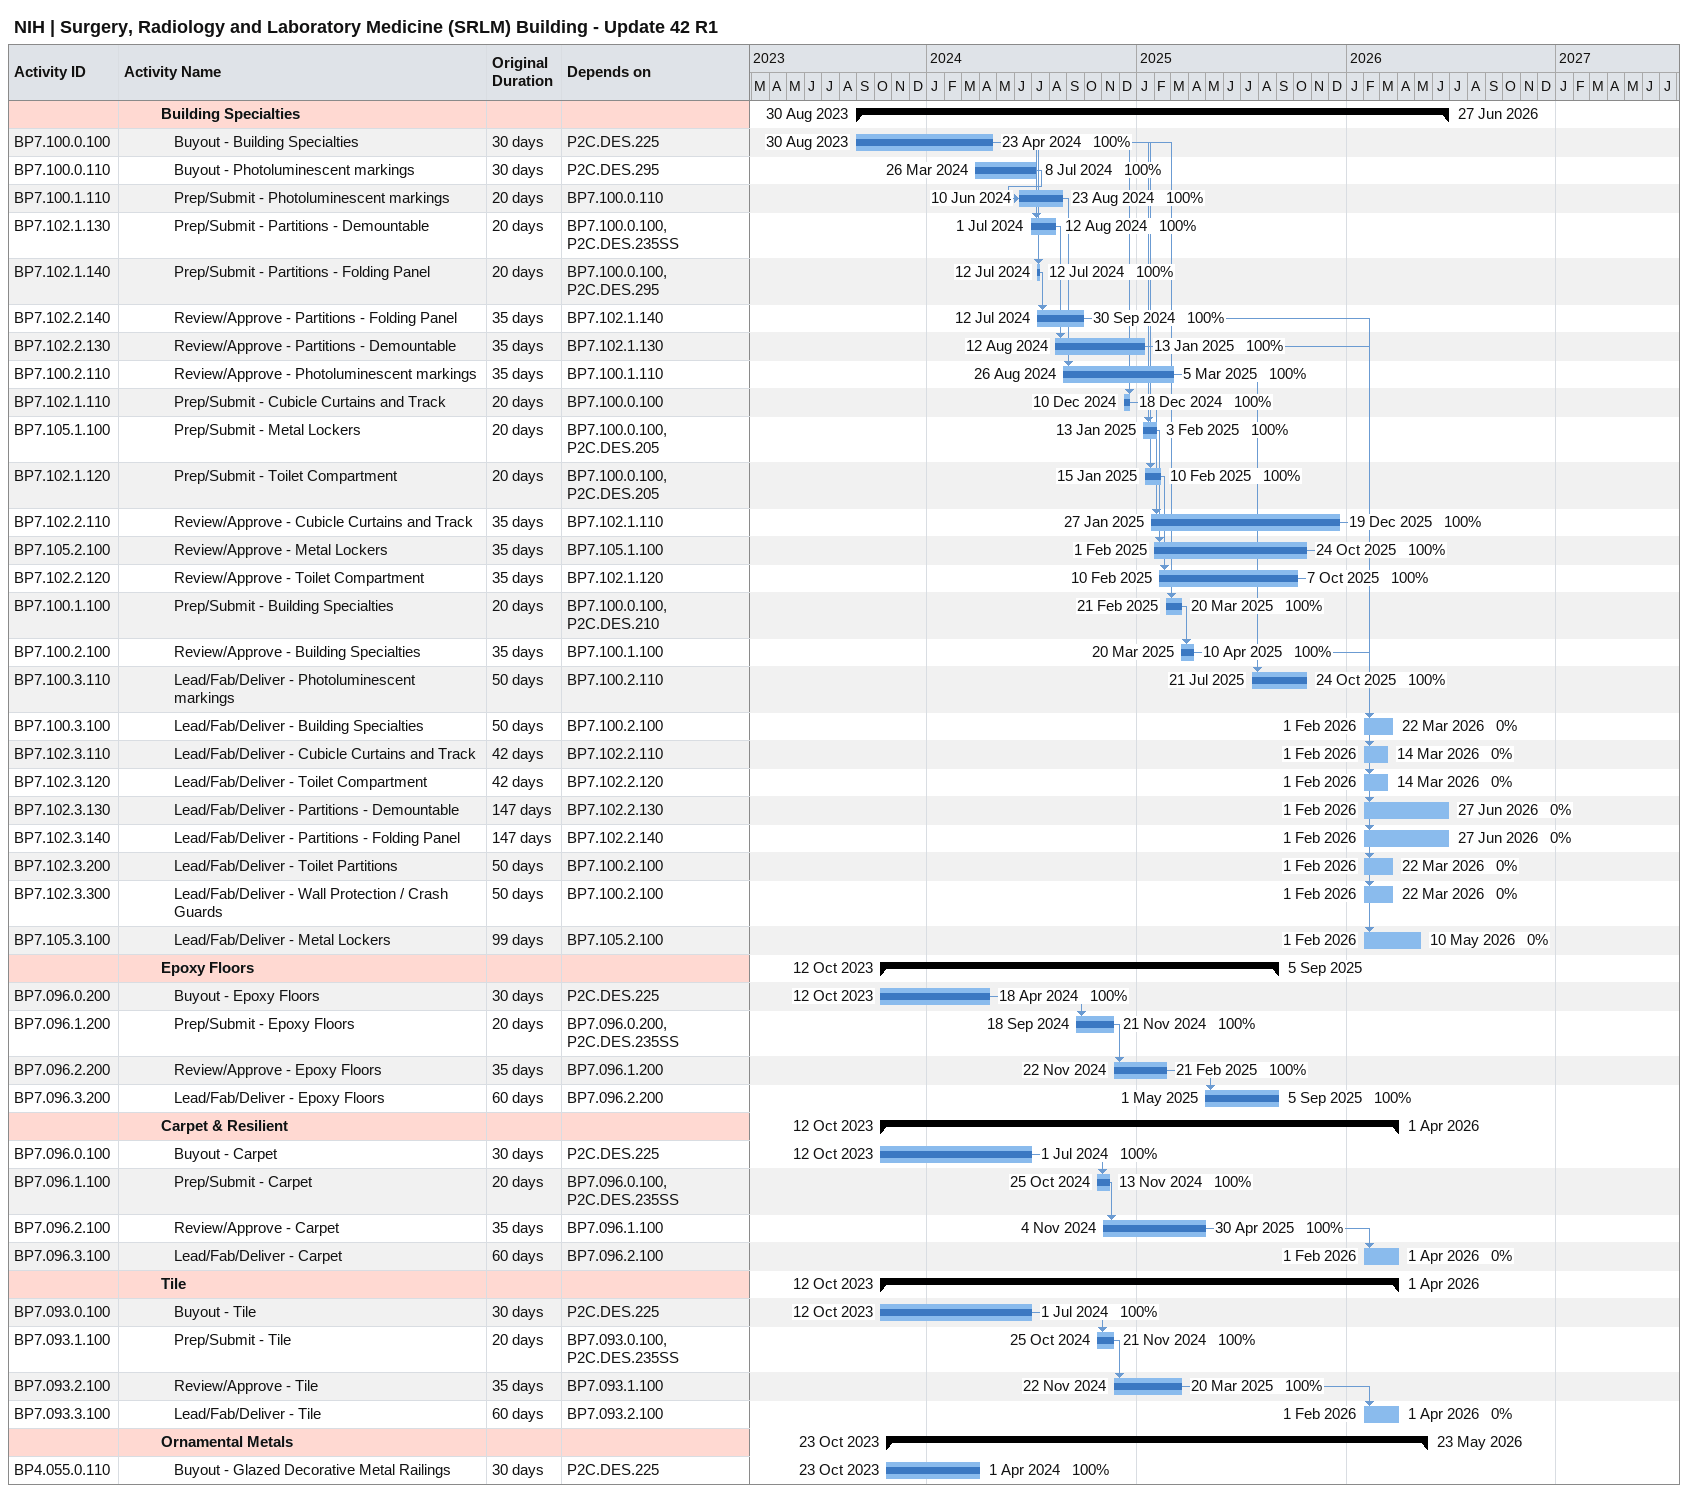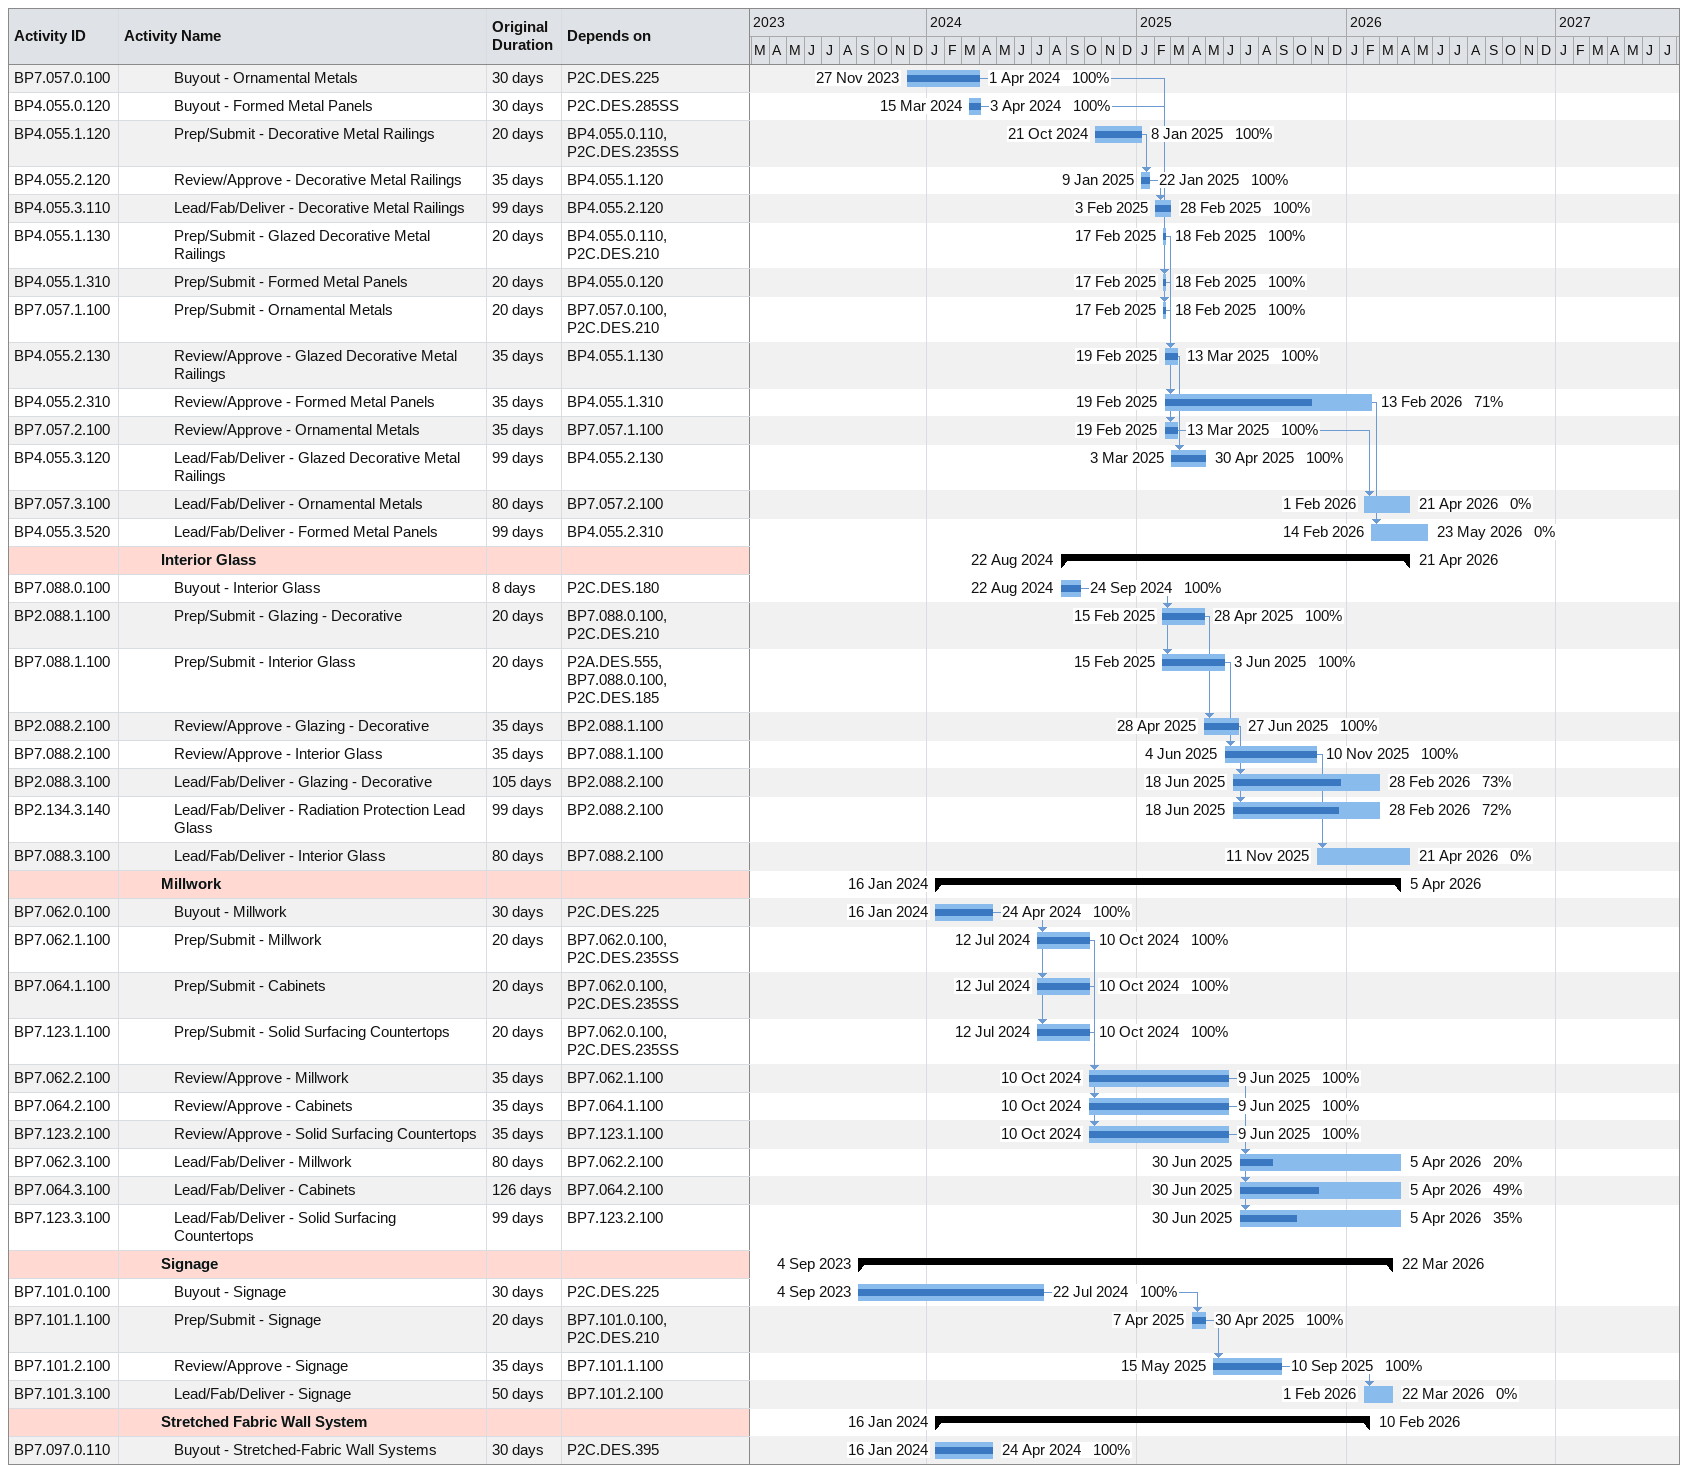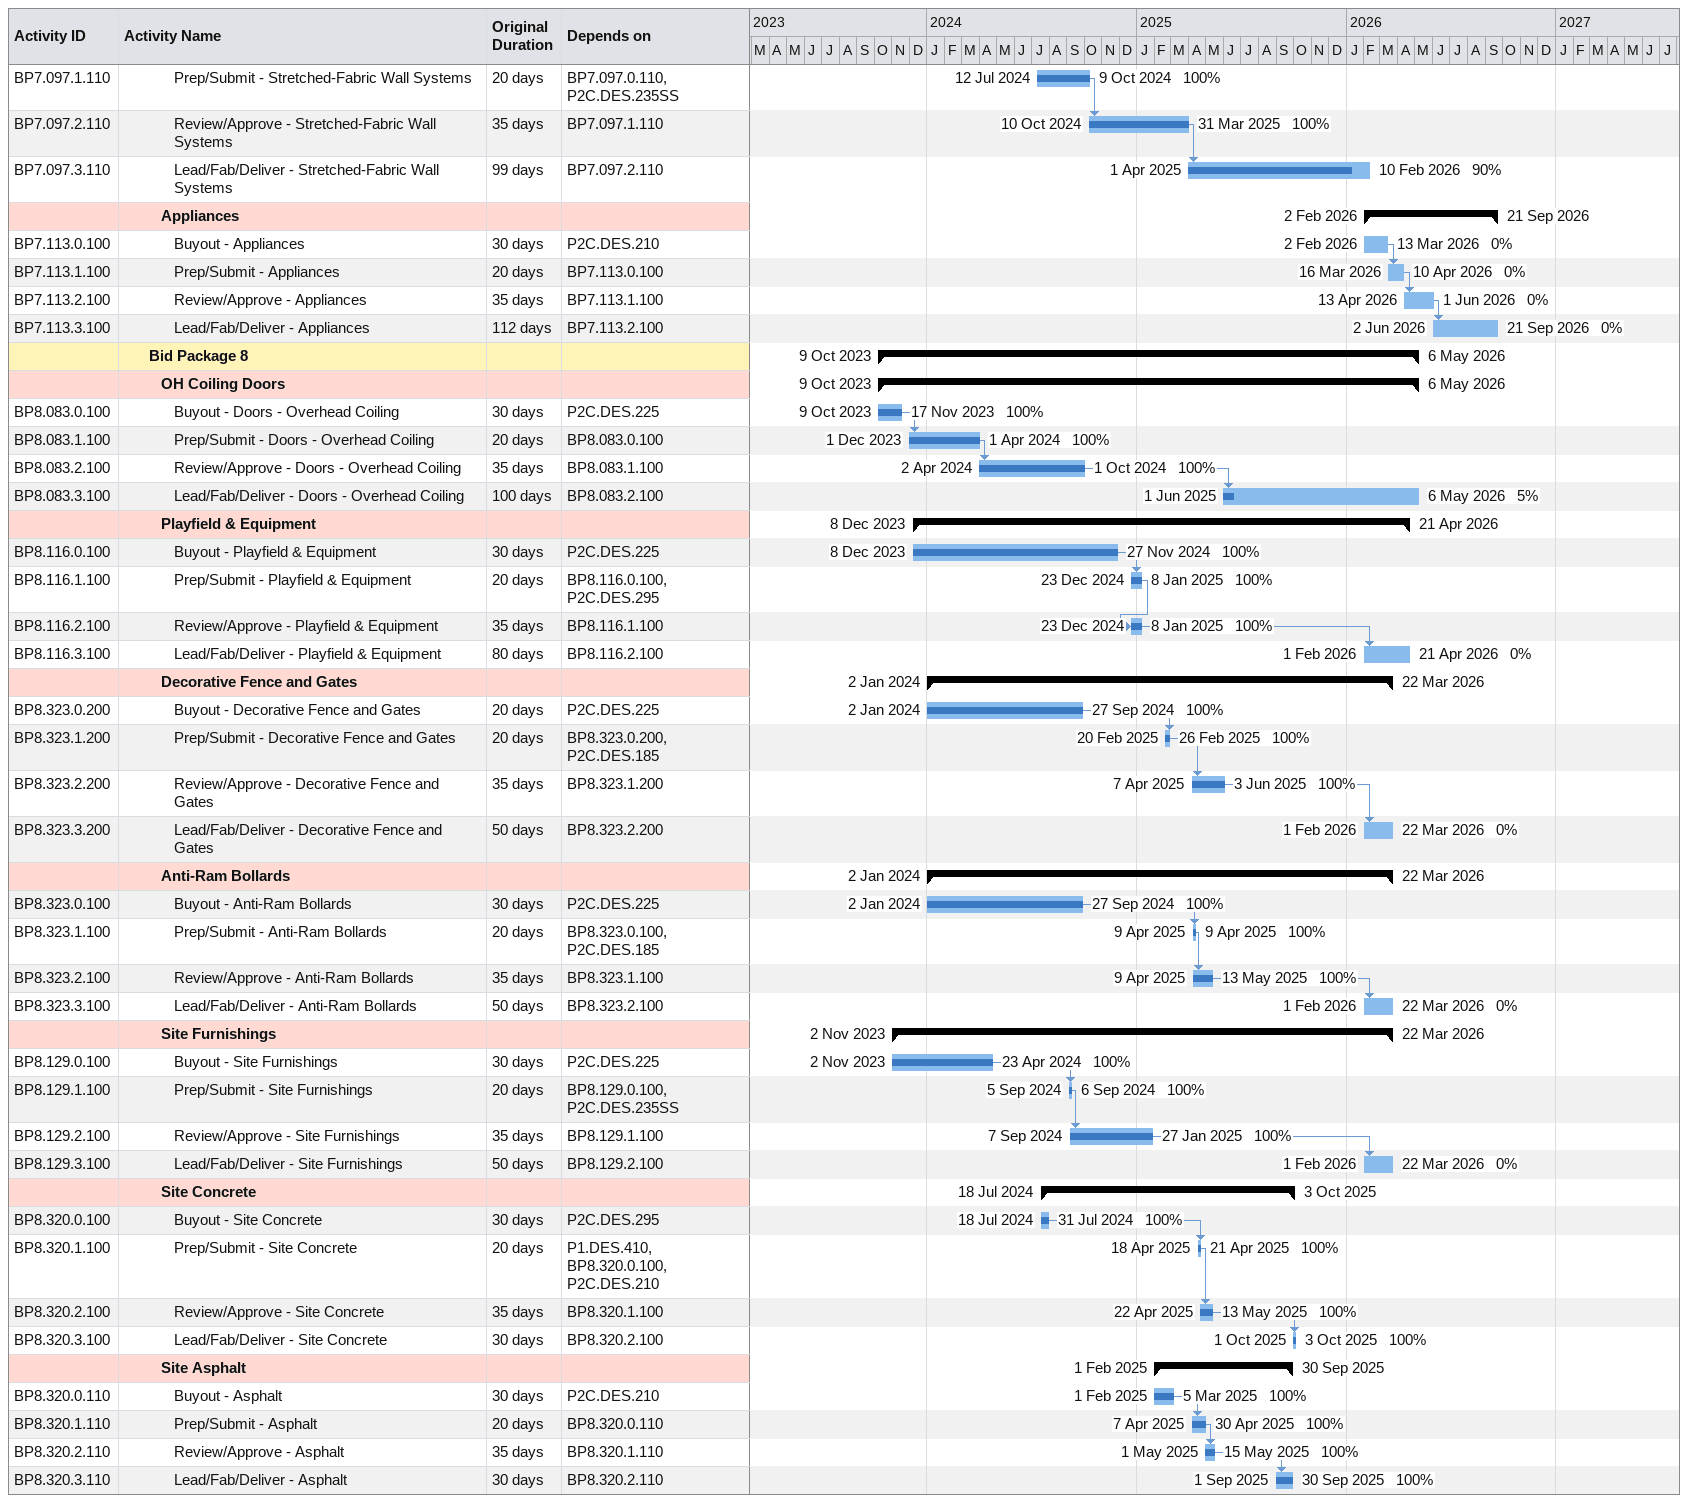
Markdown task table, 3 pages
NIH | Surgery, Radiology and Laboratory Medicine (SRLM) Building - Update 42 R1

| ID | Level | Task | Original duration | Start | Finish | Predecessors | % complete |
|---|---|---|---|---|---|---|---|
|  | 4 | **Building Specialties** |  | 2023-08-30 | 2026-06-27 |  |  |
| BP7.100.0.100 | 5 | Buyout - Building Specialties | 30d | 2023-08-30 | 2024-04-23 | P2C.DES.225 | 100 |
| BP7.100.0.110 | 5 | Buyout - Photoluminescent markings | 30d | 2024-03-26 | 2024-07-08 | P2C.DES.295 | 100 |
| BP7.100.1.110 | 5 | Prep/Submit - Photoluminescent markings | 20d | 2024-06-10 | 2024-08-23 | BP7.100.0.110 | 100 |
| BP7.102.1.130 | 5 | Prep/Submit - Partitions - Demountable | 20d | 2024-07-01 | 2024-08-12 | BP7.100.0.100, P2C.DES.235SS | 100 |
| BP7.102.1.140 | 5 | Prep/Submit - Partitions - Folding Panel | 20d | 2024-07-12 | 2024-07-12 | BP7.100.0.100, P2C.DES.295 | 100 |
| BP7.102.2.140 | 5 | Review/Approve - Partitions - Folding Panel | 35d | 2024-07-12 | 2024-09-30 | BP7.102.1.140 | 100 |
| BP7.102.2.130 | 5 | Review/Approve - Partitions - Demountable | 35d | 2024-08-12 | 2025-01-13 | BP7.102.1.130 | 100 |
| BP7.100.2.110 | 5 | Review/Approve - Photoluminescent markings | 35d | 2024-08-26 | 2025-03-05 | BP7.100.1.110 | 100 |
| BP7.102.1.110 | 5 | Prep/Submit - Cubicle Curtains and Track | 20d | 2024-12-10 | 2024-12-18 | BP7.100.0.100 | 100 |
| BP7.105.1.100 | 5 | Prep/Submit - Metal Lockers | 20d | 2025-01-13 | 2025-02-03 | BP7.100.0.100, P2C.DES.205 | 100 |
| BP7.102.1.120 | 5 | Prep/Submit - Toilet Compartment | 20d | 2025-01-15 | 2025-02-10 | BP7.100.0.100, P2C.DES.205 | 100 |
| BP7.102.2.110 | 5 | Review/Approve - Cubicle Curtains and Track | 35d | 2025-01-27 | 2025-12-19 | BP7.102.1.110 | 100 |
| BP7.105.2.100 | 5 | Review/Approve - Metal Lockers | 35d | 2025-02-01 | 2025-10-24 | BP7.105.1.100 | 100 |
| BP7.102.2.120 | 5 | Review/Approve - Toilet Compartment | 35d | 2025-02-10 | 2025-10-07 | BP7.102.1.120 | 100 |
| BP7.100.1.100 | 5 | Prep/Submit - Building Specialties | 20d | 2025-02-21 | 2025-03-20 | BP7.100.0.100, P2C.DES.210 | 100 |
| BP7.100.2.100 | 5 | Review/Approve - Building Specialties | 35d | 2025-03-20 | 2025-04-10 | BP7.100.1.100 | 100 |
| BP7.100.3.110 | 5 | Lead/Fab/Deliver - Photoluminescent markings | 50d | 2025-07-21 | 2025-10-24 | BP7.100.2.110 | 100 |
| BP7.100.3.100 | 5 | Lead/Fab/Deliver - Building Specialties | 50d | 2026-02-01 | 2026-03-22 | BP7.100.2.100 | 0 |
| BP7.102.3.110 | 5 | Lead/Fab/Deliver - Cubicle Curtains and Track | 42d | 2026-02-01 | 2026-03-14 | BP7.102.2.110 | 0 |
| BP7.102.3.120 | 5 | Lead/Fab/Deliver - Toilet Compartment | 42d | 2026-02-01 | 2026-03-14 | BP7.102.2.120 | 0 |
| BP7.102.3.130 | 5 | Lead/Fab/Deliver - Partitions - Demountable | 147d | 2026-02-01 | 2026-06-27 | BP7.102.2.130 | 0 |
| BP7.102.3.140 | 5 | Lead/Fab/Deliver - Partitions - Folding Panel | 147d | 2026-02-01 | 2026-06-27 | BP7.102.2.140 | 0 |
| BP7.102.3.200 | 5 | Lead/Fab/Deliver - Toilet Partitions | 50d | 2026-02-01 | 2026-03-22 | BP7.100.2.100 | 0 |
| BP7.102.3.300 | 5 | Lead/Fab/Deliver - Wall Protection / Crash Guards | 50d | 2026-02-01 | 2026-03-22 | BP7.100.2.100 | 0 |
| BP7.105.3.100 | 5 | Lead/Fab/Deliver - Metal Lockers | 99d | 2026-02-01 | 2026-05-10 | BP7.105.2.100 | 0 |
|  | 4 | **Epoxy Floors** |  | 2023-10-12 | 2025-09-05 |  |  |
| BP7.096.0.200 | 5 | Buyout - Epoxy Floors | 30d | 2023-10-12 | 2024-04-18 | P2C.DES.225 | 100 |
| BP7.096.1.200 | 5 | Prep/Submit - Epoxy Floors | 20d | 2024-09-18 | 2024-11-21 | BP7.096.0.200, P2C.DES.235SS | 100 |
| BP7.096.2.200 | 5 | Review/Approve - Epoxy Floors | 35d | 2024-11-22 | 2025-02-21 | BP7.096.1.200 | 100 |
| BP7.096.3.200 | 5 | Lead/Fab/Deliver - Epoxy Floors | 60d | 2025-05-01 | 2025-09-05 | BP7.096.2.200 | 100 |
|  | 4 | **Carpet & Resilient** |  | 2023-10-12 | 2026-04-01 |  |  |
| BP7.096.0.100 | 5 | Buyout - Carpet | 30d | 2023-10-12 | 2024-07-01 | P2C.DES.225 | 100 |
| BP7.096.1.100 | 5 | Prep/Submit - Carpet | 20d | 2024-10-25 | 2024-11-13 | BP7.096.0.100, P2C.DES.235SS | 100 |
| BP7.096.2.100 | 5 | Review/Approve - Carpet | 35d | 2024-11-04 | 2025-04-30 | BP7.096.1.100 | 100 |
| BP7.096.3.100 | 5 | Lead/Fab/Deliver - Carpet | 60d | 2026-02-01 | 2026-04-01 | BP7.096.2.100 | 0 |
|  | 4 | **Tile** |  | 2023-10-12 | 2026-04-01 |  |  |
| BP7.093.0.100 | 5 | Buyout - Tile | 30d | 2023-10-12 | 2024-07-01 | P2C.DES.225 | 100 |
| BP7.093.1.100 | 5 | Prep/Submit - Tile | 20d | 2024-10-25 | 2024-11-21 | BP7.093.0.100, P2C.DES.235SS | 100 |
| BP7.093.2.100 | 5 | Review/Approve - Tile | 35d | 2024-11-22 | 2025-03-20 | BP7.093.1.100 | 100 |
| BP7.093.3.100 | 5 | Lead/Fab/Deliver - Tile | 60d | 2026-02-01 | 2026-04-01 | BP7.093.2.100 | 0 |
|  | 4 | **Ornamental Metals** |  | 2023-10-23 | 2026-05-23 |  |  |
| BP4.055.0.110 | 5 | Buyout - Glazed Decorative Metal Railings | 30d | 2023-10-23 | 2024-04-01 | P2C.DES.225 | 100 |
| BP7.057.0.100 | 5 | Buyout - Ornamental Metals | 30d | 2023-11-27 | 2024-04-01 | P2C.DES.225 | 100 |
| BP4.055.0.120 | 5 | Buyout - Formed Metal Panels | 30d | 2024-03-15 | 2024-04-03 | P2C.DES.285SS | 100 |
| BP4.055.1.120 | 5 | Prep/Submit - Decorative Metal Railings | 20d | 2024-10-21 | 2025-01-08 | BP4.055.0.110, P2C.DES.235SS | 100 |
| BP4.055.2.120 | 5 | Review/Approve - Decorative Metal Railings | 35d | 2025-01-09 | 2025-01-22 | BP4.055.1.120 | 100 |
| BP4.055.3.110 | 5 | Lead/Fab/Deliver - Decorative Metal Railings | 99d | 2025-02-03 | 2025-02-28 | BP4.055.2.120 | 100 |
| BP4.055.1.130 | 5 | Prep/Submit - Glazed Decorative Metal Railings | 20d | 2025-02-17 | 2025-02-18 | BP4.055.0.110, P2C.DES.210 | 100 |
| BP4.055.1.310 | 5 | Prep/Submit - Formed Metal Panels | 20d | 2025-02-17 | 2025-02-18 | BP4.055.0.120 | 100 |
| BP7.057.1.100 | 5 | Prep/Submit - Ornamental Metals | 20d | 2025-02-17 | 2025-02-18 | BP7.057.0.100, P2C.DES.210 | 100 |
| BP4.055.2.130 | 5 | Review/Approve - Glazed Decorative Metal Railings | 35d | 2025-02-19 | 2025-03-13 | BP4.055.1.130 | 100 |
| BP4.055.2.310 | 5 | Review/Approve - Formed Metal Panels | 35d | 2025-02-19 | 2026-02-13 | BP4.055.1.310 | 71 |
| BP7.057.2.100 | 5 | Review/Approve - Ornamental Metals | 35d | 2025-02-19 | 2025-03-13 | BP7.057.1.100 | 100 |
| BP4.055.3.120 | 5 | Lead/Fab/Deliver - Glazed Decorative Metal Railings | 99d | 2025-03-03 | 2025-04-30 | BP4.055.2.130 | 100 |
| BP7.057.3.100 | 5 | Lead/Fab/Deliver - Ornamental Metals | 80d | 2026-02-01 | 2026-04-21 | BP7.057.2.100 | 0 |
| BP4.055.3.520 | 5 | Lead/Fab/Deliver - Formed Metal Panels | 99d | 2026-02-14 | 2026-05-23 | BP4.055.2.310 | 0 |
|  | 4 | **Interior Glass** |  | 2024-08-22 | 2026-04-21 |  |  |
| BP7.088.0.100 | 5 | Buyout - Interior Glass | 8d | 2024-08-22 | 2024-09-24 | P2C.DES.180 | 100 |
| BP2.088.1.100 | 5 | Prep/Submit - Glazing - Decorative | 20d | 2025-02-15 | 2025-04-28 | BP7.088.0.100, P2C.DES.210 | 100 |
| BP7.088.1.100 | 5 | Prep/Submit - Interior Glass | 20d | 2025-02-15 | 2025-06-03 | P2A.DES.555, BP7.088.0.100, P2C.DES.185 | 100 |
| BP2.088.2.100 | 5 | Review/Approve - Glazing - Decorative | 35d | 2025-04-28 | 2025-06-27 | BP2.088.1.100 | 100 |
| BP7.088.2.100 | 5 | Review/Approve - Interior Glass | 35d | 2025-06-04 | 2025-11-10 | BP7.088.1.100 | 100 |
| BP2.088.3.100 | 5 | Lead/Fab/Deliver - Glazing - Decorative | 105d | 2025-06-18 | 2026-02-28 | BP2.088.2.100 | 73 |
| BP2.134.3.140 | 5 | Lead/Fab/Deliver - Radiation Protection Lead Glass | 99d | 2025-06-18 | 2026-02-28 | BP2.088.2.100 | 72 |
| BP7.088.3.100 | 5 | Lead/Fab/Deliver - Interior Glass | 80d | 2025-11-11 | 2026-04-21 | BP7.088.2.100 | 0 |
|  | 4 | **Millwork** |  | 2024-01-16 | 2026-04-05 |  |  |
| BP7.062.0.100 | 5 | Buyout - Millwork | 30d | 2024-01-16 | 2024-04-24 | P2C.DES.225 | 100 |
| BP7.062.1.100 | 5 | Prep/Submit - Millwork | 20d | 2024-07-12 | 2024-10-10 | BP7.062.0.100, P2C.DES.235SS | 100 |
| BP7.064.1.100 | 5 | Prep/Submit - Cabinets | 20d | 2024-07-12 | 2024-10-10 | BP7.062.0.100, P2C.DES.235SS | 100 |
| BP7.123.1.100 | 5 | Prep/Submit - Solid Surfacing Countertops | 20d | 2024-07-12 | 2024-10-10 | BP7.062.0.100, P2C.DES.235SS | 100 |
| BP7.062.2.100 | 5 | Review/Approve - Millwork | 35d | 2024-10-10 | 2025-06-09 | BP7.062.1.100 | 100 |
| BP7.064.2.100 | 5 | Review/Approve - Cabinets | 35d | 2024-10-10 | 2025-06-09 | BP7.064.1.100 | 100 |
| BP7.123.2.100 | 5 | Review/Approve - Solid Surfacing Countertops | 35d | 2024-10-10 | 2025-06-09 | BP7.123.1.100 | 100 |
| BP7.062.3.100 | 5 | Lead/Fab/Deliver - Millwork | 80d | 2025-06-30 | 2026-04-05 | BP7.062.2.100 | 20 |
| BP7.064.3.100 | 5 | Lead/Fab/Deliver - Cabinets | 126d | 2025-06-30 | 2026-04-05 | BP7.064.2.100 | 49 |
| BP7.123.3.100 | 5 | Lead/Fab/Deliver - Solid Surfacing Countertops | 99d | 2025-06-30 | 2026-04-05 | BP7.123.2.100 | 35 |
|  | 4 | **Signage** |  | 2023-09-04 | 2026-03-22 |  |  |
| BP7.101.0.100 | 5 | Buyout - Signage | 30d | 2023-09-04 | 2024-07-22 | P2C.DES.225 | 100 |
| BP7.101.1.100 | 5 | Prep/Submit - Signage | 20d | 2025-04-07 | 2025-04-30 | BP7.101.0.100, P2C.DES.210 | 100 |
| BP7.101.2.100 | 5 | Review/Approve - Signage | 35d | 2025-05-15 | 2025-09-10 | BP7.101.1.100 | 100 |
| BP7.101.3.100 | 5 | Lead/Fab/Deliver - Signage | 50d | 2026-02-01 | 2026-03-22 | BP7.101.2.100 | 0 |
|  | 4 | **Stretched Fabric Wall System** |  | 2024-01-16 | 2026-02-10 |  |  |
| BP7.097.0.110 | 5 | Buyout - Stretched-Fabric Wall Systems | 30d | 2024-01-16 | 2024-04-24 | P2C.DES.395 | 100 |
| BP7.097.1.110 | 5 | Prep/Submit - Stretched-Fabric Wall Systems | 20d | 2024-07-12 | 2024-10-09 | BP7.097.0.110, P2C.DES.235SS | 100 |
| BP7.097.2.110 | 5 | Review/Approve - Stretched-Fabric Wall Systems | 35d | 2024-10-10 | 2025-03-31 | BP7.097.1.110 | 100 |
| BP7.097.3.110 | 5 | Lead/Fab/Deliver - Stretched-Fabric Wall Systems | 99d | 2025-04-01 | 2026-02-10 | BP7.097.2.110 | 90 |
|  | 4 | **Appliances** |  | 2026-02-02 | 2026-09-21 |  |  |
| BP7.113.0.100 | 5 | Buyout - Appliances | 30d | 2026-02-02 | 2026-03-13 | P2C.DES.210 | 0 |
| BP7.113.1.100 | 5 | Prep/Submit - Appliances | 20d | 2026-03-16 | 2026-04-10 | BP7.113.0.100 | 0 |
| BP7.113.2.100 | 5 | Review/Approve - Appliances | 35d | 2026-04-13 | 2026-06-01 | BP7.113.1.100 | 0 |
| BP7.113.3.100 | 5 | Lead/Fab/Deliver - Appliances | 112d | 2026-06-02 | 2026-09-21 | BP7.113.2.100 | 0 |
|  | 3 | **Bid Package 8** |  | 2023-10-09 | 2026-05-06 |  |  |
|  | 4 | **OH Coiling Doors** |  | 2023-10-09 | 2026-05-06 |  |  |
| BP8.083.0.100 | 5 | Buyout - Doors - Overhead Coiling | 30d | 2023-10-09 | 2023-11-17 | P2C.DES.225 | 100 |
| BP8.083.1.100 | 5 | Prep/Submit - Doors - Overhead Coiling | 20d | 2023-12-01 | 2024-04-01 | BP8.083.0.100 | 100 |
| BP8.083.2.100 | 5 | Review/Approve - Doors - Overhead Coiling | 35d | 2024-04-02 | 2024-10-01 | BP8.083.1.100 | 100 |
| BP8.083.3.100 | 5 | Lead/Fab/Deliver - Doors - Overhead Coiling | 100d | 2025-06-01 | 2026-05-06 | BP8.083.2.100 | 5 |
|  | 4 | **Playfield & Equipment** |  | 2023-12-08 | 2026-04-21 |  |  |
| BP8.116.0.100 | 5 | Buyout - Playfield & Equipment | 30d | 2023-12-08 | 2024-11-27 | P2C.DES.225 | 100 |
| BP8.116.1.100 | 5 | Prep/Submit - Playfield & Equipment | 20d | 2024-12-23 | 2025-01-08 | BP8.116.0.100, P2C.DES.295 | 100 |
| BP8.116.2.100 | 5 | Review/Approve - Playfield & Equipment | 35d | 2024-12-23 | 2025-01-08 | BP8.116.1.100 | 100 |
| BP8.116.3.100 | 5 | Lead/Fab/Deliver - Playfield & Equipment | 80d | 2026-02-01 | 2026-04-21 | BP8.116.2.100 | 0 |
|  | 4 | **Decorative Fence and Gates** |  | 2024-01-02 | 2026-03-22 |  |  |
| BP8.323.0.200 | 5 | Buyout - Decorative Fence and Gates | 20d | 2024-01-02 | 2024-09-27 | P2C.DES.225 | 100 |
| BP8.323.1.200 | 5 | Prep/Submit - Decorative Fence and Gates | 20d | 2025-02-20 | 2025-02-26 | BP8.323.0.200, P2C.DES.185 | 100 |
| BP8.323.2.200 | 5 | Review/Approve - Decorative Fence and Gates | 35d | 2025-04-07 | 2025-06-03 | BP8.323.1.200 | 100 |
| BP8.323.3.200 | 5 | Lead/Fab/Deliver - Decorative Fence and Gates | 50d | 2026-02-01 | 2026-03-22 | BP8.323.2.200 | 0 |
|  | 4 | **Anti-Ram Bollards** |  | 2024-01-02 | 2026-03-22 |  |  |
| BP8.323.0.100 | 5 | Buyout - Anti-Ram Bollards | 30d | 2024-01-02 | 2024-09-27 | P2C.DES.225 | 100 |
| BP8.323.1.100 | 5 | Prep/Submit - Anti-Ram Bollards | 20d | 2025-04-09 | 2025-04-09 | BP8.323.0.100, P2C.DES.185 | 100 |
| BP8.323.2.100 | 5 | Review/Approve - Anti-Ram Bollards | 35d | 2025-04-09 | 2025-05-13 | BP8.323.1.100 | 100 |
| BP8.323.3.100 | 5 | Lead/Fab/Deliver - Anti-Ram Bollards | 50d | 2026-02-01 | 2026-03-22 | BP8.323.2.100 | 0 |
|  | 4 | **Site Furnishings** |  | 2023-11-02 | 2026-03-22 |  |  |
| BP8.129.0.100 | 5 | Buyout - Site Furnishings | 30d | 2023-11-02 | 2024-04-23 | P2C.DES.225 | 100 |
| BP8.129.1.100 | 5 | Prep/Submit - Site Furnishings | 20d | 2024-09-05 | 2024-09-06 | BP8.129.0.100, P2C.DES.235SS | 100 |
| BP8.129.2.100 | 5 | Review/Approve - Site Furnishings | 35d | 2024-09-07 | 2025-01-27 | BP8.129.1.100 | 100 |
| BP8.129.3.100 | 5 | Lead/Fab/Deliver - Site Furnishings | 50d | 2026-02-01 | 2026-03-22 | BP8.129.2.100 | 0 |
|  | 4 | **Site Concrete** |  | 2024-07-18 | 2025-10-03 |  |  |
| BP8.320.0.100 | 5 | Buyout - Site Concrete | 30d | 2024-07-18 | 2024-07-31 | P2C.DES.295 | 100 |
| BP8.320.1.100 | 5 | Prep/Submit - Site Concrete | 20d | 2025-04-18 | 2025-04-21 | P1.DES.410, BP8.320.0.100, P2C.DES.210 | 100 |
| BP8.320.2.100 | 5 | Review/Approve - Site Concrete | 35d | 2025-04-22 | 2025-05-13 | BP8.320.1.100 | 100 |
| BP8.320.3.100 | 5 | Lead/Fab/Deliver - Site Concrete | 30d | 2025-10-01 | 2025-10-03 | BP8.320.2.100 | 100 |
|  | 4 | **Site Asphalt** |  | 2025-02-01 | 2025-09-30 |  |  |
| BP8.320.0.110 | 5 | Buyout - Asphalt | 30d | 2025-02-01 | 2025-03-05 | P2C.DES.210 | 100 |
| BP8.320.1.110 | 5 | Prep/Submit - Asphalt | 20d | 2025-04-07 | 2025-04-30 | BP8.320.0.110 | 100 |
| BP8.320.2.110 | 5 | Review/Approve - Asphalt | 35d | 2025-05-01 | 2025-05-15 | BP8.320.1.110 | 100 |
| BP8.320.3.110 | 5 | Lead/Fab/Deliver - Asphalt | 30d | 2025-09-01 | 2025-09-30 | BP8.320.2.110 | 100 |
